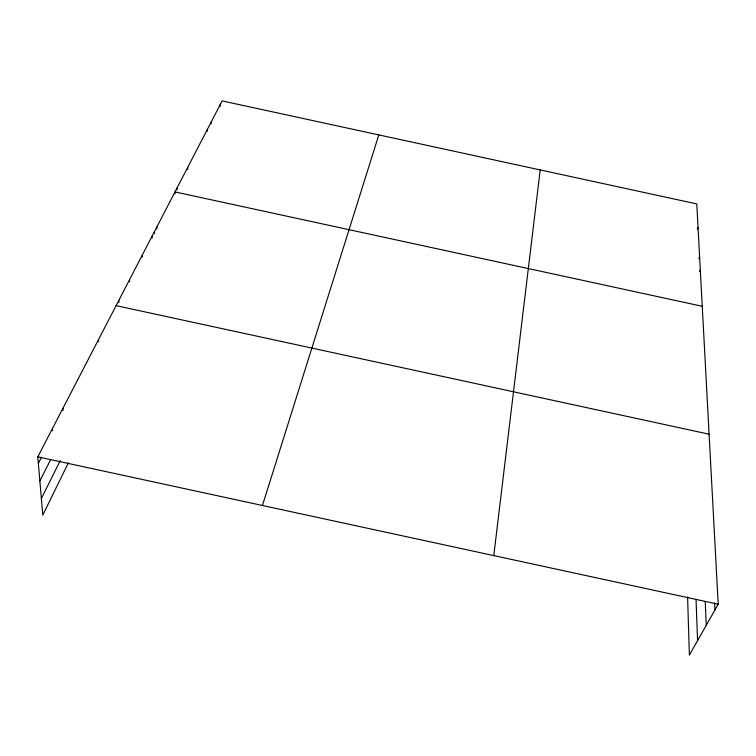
<?xml version="1.0" encoding="UTF-8"?>
<svg xmlns="http://www.w3.org/2000/svg" width="756" height="756" viewBox="0 0 756 756"><rect width="100%" height="100%" fill="white"/><g stroke="black" fill="none" stroke-linecap="round" stroke-linejoin="round"><path stroke-width="1.13" d="M142.326 257.106L142.336 254.989M152.098 238.197L152.117 236.099M154.479 233.585L154.507 231.487M156.842 229.021L156.87 226.923M174.938 193.999L174.995 191.929L702.258 306.293M177.112 189.803L177.159 187.734M187.658 169.382L187.734 167.331M207.409 131.175L207.494 129.153M211.151 123.918L211.245 121.914M220.242 106.322L220.355 104.337M493.781 555.594L540.2 169.93M262.445 505.49L378.813 134.908M697.297 229.408L698.043 227.547M698.827 258.571L699.602 256.69M699.517 271.621L700.302 269.741M68.371 462.833L42.799 515.101L37.8 456.841L222.132 100.907L696.777 203.912L718.2 604.205L689.368 655.093L687.591 596.947M41.372 498.544L60.244 460.593M39.87 480.967L50.633 459.676M38.358 463.371L41.533 457.21M116.103 305.641L709.1 434.19M37.8 456.841L718.2 604.205M52.419 428.614L52.57 430.797M62.928 408.325L63.06 410.499M714.618 602.995L714.968 609.903M705.216 601.445L706.265 625.278M696.04 599.366L697.561 640.634M98.469 339.68L98.545 341.835M118.843 300.34L118.881 302.485M129.55 279.673L129.559 281.808"/></g></svg>
